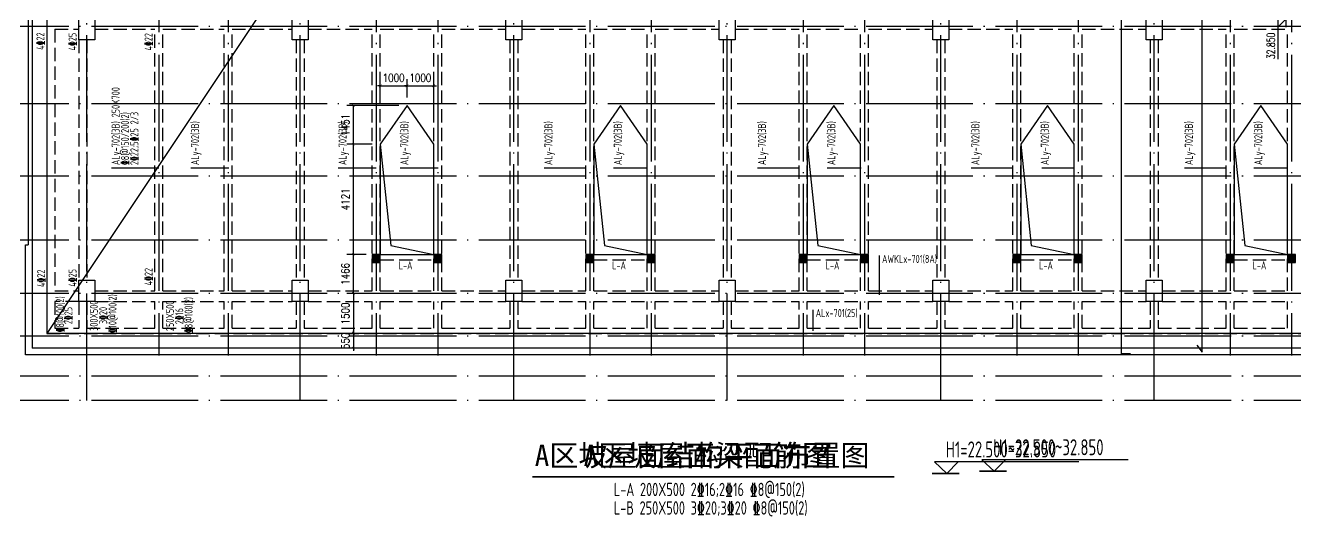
# Model space of a CAD drawing. Header units: millimetres. Extents: x 2998490 to 15040601, y 444546 to 7822218.
# Drawn here: x 14149969 to 14197570, y 7441484 to 7459876 of the extents above; entities that cross this region are included whole.
import ezdxf

# ---------------------------------------------------------------- set-up
doc = ezdxf.new("R2010")
doc.units = ezdxf.units.MM
doc.header["$LTSCALE"] = 2000
doc.linetypes.add('DASH', pattern=[0.35, 0.25, -0.1])
doc.linetypes.add('DOTE', pattern=[2.42, 2, -0.2, 0.02, -0.2])
for name, color, linetype in [('3-AXIS', 3, 'Continuous'), ('3-ban', 84, 'Continuous'), ('3-ban-rein', 1, 'Continuous'), ('3-column-DOWN', 232, 'Continuous'), ('3-dote', 43, 'DOTE'), ('3-liang-rein-Y', 130, 'Continuous'), ('3-liang-R截面-X', 50, 'Continuous'), ('3-liang-R截面-Y', 70, 'Continuous'), ('3-liang-s-1', 44, 'Continuous'), ('3-liang-xu', 120, 'DASH')]:
    doc.layers.add(name, color=color, linetype=linetype)
doc.styles.add('_TCH_DIM', font='SIMPLEX', dxfattribs={"bigfont": 'GBCBIG'})
doc.styles.add('DIM_FONT', font='SIMPLEX', dxfattribs={"width": 0.8, "bigfont": 'HZTXT'})
doc.styles.add('TSSD_Rein', font='Tssdeng.shx', dxfattribs={"width": 0.7, "bigfont": 'hztxt.shx'})
doc.styles.add('黑体', font='SIMHEI.TTF')
doc.dimstyles.new('DIMN100', dxfattribs={"dimtxt": 300, "dimasz": 100, "dimexe": 250, "dimexo": 300, "dimgap": 150, "dimtad": 1, "dimdec": 0, "dimzin": 0, "dimdsep": 46, "dimtxsty": 'DIM_FONT', "dimblk": 'ARCHTICK', "dimcen": 0.09, "dimclrt": 7, "dimazin": 2, "dimtfac": 1, "dimtdec": 0, "dimtix": 1, "dimtmove": 2, "dimatfit": 3, "dimldrblk": 'ARCHTICK', "dimfxl": 0, "dimtolj": 1, "dimtzin": 0, "dimarcsym": 0})

# ---------------------------------------------------------------- blocks, each defined once
blk = doc.blocks.new('_ArchTick')
at = {"color": 0, "linetype": 'ByBlock', "const_width": 0.15}
blk.add_lwpolyline([(-0.5, -0.5), (0.5, 0.5)], dxfattribs=at)
blk = doc.blocks.new('*D809')
at = {"layer": '3-ban', "color": 0, "lineweight": -2}
for p, q in [((14162741, 7451303), (14162010, 7451303)), ((14162260, 7449837), (14162260, 7451303)), ((14162741, 7449837), (14162010, 7449837))]:
    blk.add_line(p, q, dxfattribs=at)
at = {"layer": 'Defpoints', "color": 0}
for p in [(14162260, 7451303), (14163041, 7451303), (14163041, 7449837)]:
    blk.add_point(p, dxfattribs=at)
at = {"layer": '3-ban', "color": 0, "lineweight": -2, "xscale": 100, "yscale": 100, "zscale": 100}
for p, rotation in [((14162260, 7451303), 90), ((14162260, 7449837), 270)]:
    blk.add_blockref('_ArchTick', p, dxfattribs=dict(at, rotation=rotation))
at = {"layer": '3-ban', "color": 7, "insert": (14161960, 7450570), "char_height": 300, "attachment_point": 5, "rotation": 90, "style": 'DIM_FONT'}
blk.add_mtext('\\A1;1466', dxfattribs=at)
blk = doc.blocks.new('*D810')
at = {"layer": '3-ban', "color": 0, "lineweight": -2}
for p, q in [((14162970, 7455424), (14162010, 7455424)), ((14162260, 7451303), (14162260, 7455424)), ((14162741, 7451303), (14162010, 7451303))]:
    blk.add_line(p, q, dxfattribs=at)
at = {"layer": 'Defpoints', "color": 0}
for p in [(14162260, 7455424), (14163270, 7455424), (14163041, 7451303)]:
    blk.add_point(p, dxfattribs=at)
at = {"layer": '3-ban', "color": 0, "lineweight": -2, "xscale": 100, "yscale": 100, "zscale": 100}
for p, rotation in [((14162260, 7455424), 90), ((14162260, 7451303), 270)]:
    blk.add_blockref('_ArchTick', p, dxfattribs=dict(at, rotation=rotation))
at = {"layer": '3-ban', "color": 7, "insert": (14161960, 7453363), "char_height": 300, "attachment_point": 5, "rotation": 90, "style": 'DIM_FONT'}
blk.add_mtext('\\A1;4121', dxfattribs=at)
blk = doc.blocks.new('*D811')
at = {"layer": '3-ban', "color": 0, "lineweight": -2}
for p, q in [((14163970, 7456875), (14162010, 7456875)), ((14162260, 7455424), (14162260, 7456875)), ((14162970, 7455424), (14162010, 7455424))]:
    blk.add_line(p, q, dxfattribs=at)
at = {"layer": 'Defpoints', "color": 0}
for p in [(14162260, 7456875), (14164270, 7456875), (14163270, 7455424)]:
    blk.add_point(p, dxfattribs=at)
at = {"layer": '3-ban', "color": 0, "lineweight": -2, "xscale": 100, "yscale": 100, "zscale": 100}
for p, rotation in [((14162260, 7456875), 90), ((14162260, 7455424), 270)]:
    blk.add_blockref('_ArchTick', p, dxfattribs=dict(at, rotation=rotation))
at = {"layer": '3-ban', "color": 7, "insert": (14161960, 7456150), "char_height": 300, "attachment_point": 5, "rotation": 90, "style": 'DIM_FONT'}
blk.add_mtext('\\A1;1451', dxfattribs=at)
blk = doc.blocks.new('*D812')
at = {"layer": '3-ban', "color": 0, "lineweight": -2}
for p, q in [((14163270, 7457175), (14163270, 7457864)), ((14164270, 7457175), (14164270, 7457864)), ((14163270, 7457614), (14163170, 7457614)), ((14163270, 7457614), (14164270, 7457614)), ((14164270, 7457614), (14164370, 7457614))]:
    blk.add_line(p, q, dxfattribs=at)
at = {"layer": 'Defpoints', "color": 0}
for p in [(14164270, 7457614), (14163270, 7456875), (14164270, 7456875)]:
    blk.add_point(p, dxfattribs=at)
at = {"layer": '3-ban', "color": 0, "lineweight": -2, "xscale": 100, "yscale": 100, "zscale": 100}
blk.add_blockref('_ArchTick', (14163270, 7457614), dxfattribs=at)
at = {"layer": '3-ban', "color": 0, "lineweight": -2, "xscale": 100, "yscale": 100, "zscale": 100, "rotation": 180}
blk.add_blockref('_ArchTick', (14164270, 7457614), dxfattribs=at)
at = {"layer": '3-ban', "color": 7, "insert": (14163770, 7457914), "char_height": 300, "attachment_point": 5, "style": 'DIM_FONT'}
blk.add_mtext('\\A1;1000', dxfattribs=at)
blk = doc.blocks.new('*D813')
at = {"layer": '3-ban', "color": 0, "lineweight": -2}
for p, q in [((14164270, 7457175), (14164270, 7457864)), ((14165270, 7456675), (14165270, 7457864)), ((14164270, 7457614), (14164170, 7457614)), ((14164270, 7457614), (14165270, 7457614)), ((14165270, 7457614), (14165370, 7457614))]:
    blk.add_line(p, q, dxfattribs=at)
at = {"layer": 'Defpoints', "color": 0}
for p in [(14165270, 7457614), (14164270, 7456875), (14165270, 7456375)]:
    blk.add_point(p, dxfattribs=at)
at = {"layer": '3-ban', "color": 0, "lineweight": -2, "xscale": 100, "yscale": 100, "zscale": 100}
blk.add_blockref('_ArchTick', (14164270, 7457614), dxfattribs=at)
at = {"layer": '3-ban', "color": 0, "lineweight": -2, "xscale": 100, "yscale": 100, "zscale": 100, "rotation": 180}
blk.add_blockref('_ArchTick', (14165270, 7457614), dxfattribs=at)
at = {"layer": '3-ban', "color": 7, "insert": (14164770, 7457914), "char_height": 300, "attachment_point": 5, "style": 'DIM_FONT'}
blk.add_mtext('\\A1;1000', dxfattribs=at)
blk = doc.blocks.new('*D1222')
at = {"layer": '3-ban', "color": 0, "lineweight": -2}
for p, q in [((14162820, 7449837), (14162010, 7449837)), ((14162260, 7449837), (14162260, 7448337)), ((14162820, 7448337), (14162010, 7448337))]:
    blk.add_line(p, q, dxfattribs=at)
at = {"layer": 'Defpoints', "color": 0}
for p in [(14163120, 7449837), (14162260, 7448337), (14163120, 7448337)]:
    blk.add_point(p, dxfattribs=at)
at = {"layer": '3-ban', "color": 0, "lineweight": -2, "xscale": 100, "yscale": 100, "zscale": 100}
for p, rotation in [((14162260, 7449837), 90), ((14162260, 7448337), 270)]:
    blk.add_blockref('_ArchTick', p, dxfattribs=dict(at, rotation=rotation))
at = {"layer": '3-ban', "color": 7, "insert": (14161960, 7449087), "char_height": 300, "attachment_point": 5, "rotation": 90, "style": 'DIM_FONT'}
blk.add_mtext('\\A1;1500', dxfattribs=at)
blk = doc.blocks.new('*D1223')
at = {"layer": '3-ban', "color": 0, "lineweight": -2}
for p, q in [((14162820, 7448337), (14162010, 7448337)), ((14162260, 7448337), (14162260, 7448437)), ((14162260, 7448337), (14162260, 7447787)), ((14162820, 7447787), (14162010, 7447787)), ((14162260, 7447787), (14162260, 7447687))]:
    blk.add_line(p, q, dxfattribs=at)
at = {"layer": 'Defpoints', "color": 0}
for p in [(14163120, 7448337), (14162260, 7447787), (14163120, 7447787)]:
    blk.add_point(p, dxfattribs=at)
at = {"layer": '3-ban', "color": 0, "lineweight": -2, "xscale": 100, "yscale": 100, "zscale": 100}
for p, rotation in [((14162260, 7448337), 270), ((14162260, 7447787), 90)]:
    blk.add_blockref('_ArchTick', p, dxfattribs=dict(at, rotation=rotation))
at = {"layer": '3-ban', "color": 7, "insert": (14161960, 7448062), "char_height": 300, "attachment_point": 5, "rotation": 90, "style": 'DIM_FONT'}
blk.add_mtext('\\A1;550', dxfattribs=at)
blk = doc.blocks.new('wp')
at = {"layer": '3-ban', "color": 2}
for p, q in [((14067661, 7456362), (14072636, 7460141)), ((14077611, 7456362), (14072636, 7460141)), ((14070786, 7458593), (14072636, 7459990)), ((14074486, 7458593), (14072636, 7459990)), ((14070786, 7457515), (14070786, 7458593)), ((14074486, 7457515), (14074486, 7458593)), ((14067674, 7456242), (14070386, 7458290)), ((14070386, 7457515), (14070386, 7458290)), ((14074886, 7457515), (14074886, 7458290)), ((14077597, 7456242), (14074886, 7458290)), ((14070386, 7457515), (14070786, 7457515)), ((14074886, 7457515), (14074486, 7457515)), ((14061722, 7456562), (14061722, 7456499)), ((14061722, 7456562), (14062102, 7456562)), ((14061722, 7456499), (14061982, 7456499)), ((14061982, 7455366), (14061982, 7456499)), ((14062102, 7456562), (14062102, 7456362)), ((14067661, 7456362), (14062102, 7456362)), ((14062102, 7454791), (14062102, 7456242)), ((14067674, 7456242), (14062102, 7456242)), ((14077597, 7456242), (14083169, 7456242)), ((14077611, 7456362), (14083169, 7456362)), ((14083169, 7456562), (14083169, 7456362)), ((14083549, 7456562), (14083169, 7456562)), ((14083169, 7454791), (14083169, 7456242)), ((14083549, 7456499), (14083289, 7456499)), ((14083289, 7455366), (14083289, 7456499)), ((14083549, 7456562), (14083549, 7456499)), ((14061982, 7455366), (14061852, 7455366)), ((14061852, 7454991), (14061852, 7455366)), ((14083289, 7455366), (14083419, 7455366)), ((14083419, 7454991), (14083419, 7455366)), ((14061852, 7454991), (14061982, 7454991)), ((14061982, 7454991), (14061982, 7454791)), ((14061982, 7454791), (14062102, 7454791)), ((14083289, 7454791), (14083169, 7454791)), ((14083289, 7454991), (14083289, 7454791)), ((14083419, 7454991), (14083289, 7454991)), ((14059136, 7449941), (14061982, 7452091)), ((14060736, 7450999), (14062102, 7452032)), ((14061982, 7452091), (14061982, 7452291)), ((14061982, 7452291), (14062102, 7452291)), ((14062102, 7452032), (14062102, 7452291)), ((14083169, 7452032), (14083169, 7452291)), ((14083289, 7452291), (14083169, 7452291)), ((14084536, 7450999), (14083169, 7452032)), ((14083289, 7452091), (14083289, 7452291)), ((14086136, 7449941), (14083289, 7452091)), ((14060736, 7449922), (14060736, 7450999)), ((14084536, 7449922), (14084536, 7450999)), ((14084536, 7449922), (14084536, 7450999)), ((14059436, 7450017), (14060336, 7450697)), ((14060336, 7449922), (14060336, 7450697)), ((14084936, 7449922), (14084936, 7450697)), ((14085836, 7450017), (14084936, 7450697)), ((14059436, 7450017), (14059436, 7449241)), ((14085836, 7450017), (14085836, 7449241)), ((14058486, 7449791), (14058486, 7449141)), ((14058486, 7449791), (14058586, 7449791)), ((14058586, 7449791), (14058586, 7449241)), ((14059136, 7449941), (14059136, 7449241)), ((14060336, 7449922), (14060736, 7449922)), ((14084936, 7449922), (14084536, 7449922)), ((14086136, 7449941), (14086136, 7449241)), ((14086686, 7449791), (14086686, 7449241)), ((14086786, 7449791), (14086686, 7449791)), ((14086786, 7449791), (14086786, 7449141)), ((14059436, 7449141), (14058486, 7449141)), ((14059136, 7449241), (14058586, 7449241)), ((14059536, 7449241), (14059436, 7449241)), ((14059436, 7449141), (14059436, 7448791)), ((14059536, 7449241), (14059536, 7448891)), ((14085736, 7449241), (14085836, 7449241)), ((14085736, 7449241), (14085736, 7448891)), ((14085836, 7449141), (14086786, 7449141)), ((14085836, 7449141), (14085836, 7448791)), ((14086136, 7449241), (14086686, 7449241)), ((14060336, 7448791), (14059436, 7448791)), ((14060736, 7448891), (14059536, 7448891)), ((14060336, 7447441), (14060336, 7448791)), ((14060736, 7448891), (14060736, 7448291)), ((14084536, 7448891), (14085736, 7448891)), ((14084536, 7448891), (14084536, 7448291)), ((14084936, 7447441), (14084936, 7448791)), ((14084936, 7448791), (14085836, 7448791)), ((14076986, 7448291), (14060736, 7448291)), ((14060736, 7448191), (14060736, 7447141)), ((14070536, 7448191), (14060736, 7448191)), ((14070536, 7448191), (14070536, 7447591)), ((14070936, 7448191), (14070936, 7447491)), ((14074336, 7448191), (14070936, 7448191)), ((14074336, 7448191), (14074336, 7447491)), ((14084536, 7448191), (14074736, 7448191)), ((14074736, 7448191), (14074736, 7447591)), ((14084536, 7448291), (14076986, 7448291)), ((14084536, 7448191), (14084536, 7447141)), ((14060336, 7447441), (14060386, 7447441)), ((14060386, 7447441), (14060386, 7447391)), ((14060436, 7447391), (14060386, 7447391)), ((14060436, 7447391), (14060436, 7447191)), ((14060486, 7447191), (14060436, 7447191)), ((14060486, 7447191), (14060486, 7447141)), ((14069836, 7447591), (14070536, 7447591)), ((14069836, 7447591), (14069836, 7447491)), ((14069836, 7447591), (14069836, 7447491)), ((14069836, 7447491), (14070936, 7447491)), ((14075436, 7447491), (14074336, 7447491)), ((14075436, 7447591), (14074736, 7447591)), ((14075436, 7447591), (14075436, 7447491)), ((14075436, 7447491), (14075436, 7447591)), ((14084786, 7447191), (14084836, 7447191)), ((14084786, 7447191), (14084786, 7447141)), ((14084836, 7447391), (14084886, 7447391)), ((14084836, 7447391), (14084836, 7447191)), ((14084886, 7447441), (14084886, 7447391)), ((14084936, 7447441), (14084886, 7447441)), ((14060736, 7447141), (14060486, 7447141)), ((14084536, 7447141), (14084786, 7447141))]:
    blk.add_line(p, q, dxfattribs=at)
at = {"layer": '3-ban'}
for p, q in [((14071214, 7460441), (14069414, 7460441)), ((14070914, 7460141), (14070614, 7460441)), ((14072636, 7460141), (14070614, 7460141)), ((14070914, 7460141), (14071214, 7460441)), ((14070936, 7457979), (14072636, 7459263)), ((14074336, 7457979), (14072636, 7459263)), ((14070936, 7458706), (14070936, 7448291)), ((14074336, 7458731), (14074336, 7448291)), ((14070236, 7458177), (14070236, 7448291)), ((14075036, 7458202), (14075036, 7448291)), ((14060736, 7450272), (14070236, 7457450)), ((14084536, 7450272), (14075036, 7457450)), ((14060936, 7456862), (14059136, 7456862)), ((14060636, 7456562), (14060336, 7456862)), ((14060636, 7456562), (14060936, 7456862)), ((14061982, 7456562), (14060336, 7456562)), ((14062102, 7452032), (14067674, 7456242)), ((14064059, 7456662), (14062259, 7456662)), ((14063759, 7456362), (14063459, 7456662)), ((14065106, 7456362), (14063459, 7456362)), ((14063759, 7456362), (14064059, 7456662)), ((14083169, 7452032), (14077597, 7456242)), ((14060936, 7455291), (14059136, 7455291)), ((14060636, 7454991), (14060336, 7455291)), ((14060636, 7454991), (14060936, 7455291)), ((14062102, 7455444), (14066619, 7455444)), ((14083169, 7455444), (14078653, 7455444)), ((14061752, 7454991), (14060336, 7454991)), ((14060636, 7454791), (14060336, 7454491)), ((14061768, 7454791), (14060336, 7454791)), ((14060636, 7454791), (14060936, 7454491)), ((14061852, 7454991), (14061852, 7451993)), ((14062102, 7454791), (14062102, 7452291)), ((14083169, 7454791), (14083169, 7452291)), ((14083389, 7454991), (14083389, 7452016)), ((14060936, 7454491), (14059136, 7454491)), ((14060936, 7452591), (14059136, 7452591)), ((14060636, 7452291), (14060336, 7452591)), ((14060636, 7452291), (14060936, 7452591)), ((14061982, 7452291), (14060336, 7452291)), ((14060636, 7452091), (14060336, 7451791)), ((14061982, 7452091), (14060336, 7452091)), ((14060636, 7452091), (14060936, 7451791)), ((14086736, 7452045), (14085236, 7452045)), ((14086736, 7449791), (14086736, 7452045)), ((14060936, 7451791), (14059136, 7451791)), ((14059136, 7451389), (14057361, 7451389)), ((14059136, 7449941), (14059136, 7451389)), ((14086411, 7451256), (14084911, 7451256)), ((14086411, 7449241), (14086411, 7451256)), ((14058861, 7450895), (14057361, 7450895)), ((14058861, 7449241), (14058861, 7450895)), ((14058786, 7450091), (14056986, 7450091)), ((14058486, 7449791), (14058186, 7450091)), ((14058486, 7449791), (14058786, 7450091)), ((14059136, 7449941), (14058836, 7450241)), ((14059436, 7450241), (14058836, 7450241)), ((14059136, 7449941), (14059436, 7450241)), ((14086736, 7449791), (14086436, 7450091)), ((14087036, 7450091), (14086436, 7450091)), ((14086736, 7449791), (14087036, 7450091)), ((14058861, 7449241), (14058561, 7449541)), ((14059161, 7449541), (14058561, 7449541)), ((14058586, 7449791), (14059136, 7449791)), ((14058861, 7449241), (14059161, 7449541)), ((14059436, 7449290), (14060336, 7449970)), ((14060336, 7449922), (14060336, 7448891)), ((14060736, 7449922), (14060736, 7448891)), ((14084536, 7449922), (14084536, 7448891)), ((14085836, 7449290), (14084936, 7449970)), ((14084936, 7449922), (14084936, 7448891)), ((14086411, 7449241), (14086111, 7449541)), ((14086711, 7449541), (14086111, 7449541)), ((14086686, 7449791), (14086136, 7449791)), ((14086686, 7449791), (14086136, 7449791)), ((14086411, 7449241), (14086711, 7449541)), ((14074336, 7447791), (14070936, 7447791)), ((14060386, 7447441), (14060736, 7447441)), ((14060736, 7447591), (14069836, 7447591)), ((14084536, 7447591), (14075436, 7447591)), ((14084886, 7447441), (14084536, 7447441))]:
    blk.add_line(p, q, dxfattribs=at)
at = {"layer": '3-ban', "style": '_TCH_DIM', "width": 0.705882}
for s, p in [('32.850', (14069414, 7460546)), ('29.270', (14059136, 7456967)), ('29.070', (14062259, 7456767)), ('27.700', (14059136, 7455396)), ('27.500', (14059136, 7454089)), ('25.000', (14059136, 7452696)), ('22.500', (14085236, 7452150)), ('22.650', (14057361, 7451494)), ('24.800', (14059136, 7451389)), ('21.950', (14084911, 7451361)), ('21.950', (14057361, 7451000)), ('22.500', (14056986, 7450196))]:
    blk.add_text(s, height=297.5, dxfattribs=at).set_placement(p)

msp = doc.modelspace()

# ---------------------------------------------------------------- hatches: boundary and pattern name
at = {"layer": '3-ban'}
for points in [[(14162970.3, 7451003), (14163270.3, 7451003), (14163270.3, 7451303), (14162970.3, 7451303)], [(14165270.3, 7451003), (14165570.3, 7451003), (14165570.3, 7451303), (14165270.3, 7451303)], [(14170970.3, 7451003), (14171270.3, 7451003), (14171270.3, 7451303), (14170970.3, 7451303)], [(14173270.3, 7451003), (14173570.3, 7451003), (14173570.3, 7451303), (14173270.3, 7451303)], [(14178970.3, 7451003), (14179270.3, 7451003), (14179270.3, 7451303), (14178970.3, 7451303)], [(14181270.3, 7451003), (14181570.3, 7451003), (14181570.3, 7451303), (14181270.3, 7451303)], [(14186970.3, 7451003), (14187270.3, 7451003), (14187270.3, 7451303), (14186970.3, 7451303)], [(14189270.3, 7451003), (14189570.3, 7451003), (14189570.3, 7451303), (14189270.3, 7451303)], [(14194970.3, 7451003), (14195270.3, 7451003), (14195270.3, 7451303), (14194970.3, 7451303)], [(14197270.3, 7451003), (14197570.3, 7451003), (14197570.3, 7451303), (14197270.3, 7451303)]]:
    msp.add_hatch(color=8, dxfattribs=at).paths.add_polyline_path(points)

# ---------------------------------------------------------------- linework, layer by layer
at = {"layer": '3-AXIS', "color": 15, "linetype": 'DOTE'}
for p, q in [((14152270.3, 7445836.7), (14152270.3, 7475768.9)), ((14160270.3, 7445836.7), (14160270.3, 7475768.9)), ((14168270.3, 7445836.7), (14168270.3, 7475768.9)), ((14176270.3, 7445836.7), (14176270.3, 7475768.9)), ((14184270.3, 7445836.7), (14184270.3, 7475768.9)), ((14192270.3, 7445836.7), (14192270.3, 7475768.9)), ((14214520.3, 7459836.7), (14134833, 7459836.7)), ((14214520.3, 7456936.7), (14134833, 7456936.7)), ((14214520.3, 7454236.7), (14134833, 7454236.7)), ((14214520.3, 7451836.7), (14134833, 7451836.7)), ((14214520.3, 7449836.7), (14134833, 7449836.7)), ((14214520.3, 7448236.7), (14134833, 7448236.7)), ((14214520.3, 7446736.7), (14134833, 7446736.7)), ((14214520.3, 7445836.7), (14134833, 7445836.7))]:
    msp.add_line(p, q, dxfattribs=at)
at = {"layer": '3-ban'}
for points in [[(14162970.3, 7451003), (14163270.3, 7451003), (14163270.3, 7451303), (14162970.3, 7451303)], [(14165270.3, 7451003), (14165570.3, 7451003), (14165570.3, 7451303), (14165270.3, 7451303)], [(14170970.3, 7451003), (14171270.3, 7451003), (14171270.3, 7451303), (14170970.3, 7451303)], [(14173270.3, 7451003), (14173570.3, 7451003), (14173570.3, 7451303), (14173270.3, 7451303)], [(14178970.3, 7451003), (14179270.3, 7451003), (14179270.3, 7451303), (14178970.3, 7451303)], [(14181270.3, 7451003), (14181570.3, 7451003), (14181570.3, 7451303), (14181270.3, 7451303)], [(14186970.3, 7451003), (14187270.3, 7451003), (14187270.3, 7451303), (14186970.3, 7451303)], [(14189270.3, 7451003), (14189570.3, 7451003), (14189570.3, 7451303), (14189270.3, 7451303)], [(14194970.3, 7451003), (14195270.3, 7451003), (14195270.3, 7451303), (14194970.3, 7451303)], [(14197270.3, 7451003), (14197570.3, 7451003), (14197570.3, 7451303), (14197270.3, 7451303)]]:
    msp.add_lwpolyline(points, close=True, dxfattribs=at)
msp.add_lwpolyline([(14191290.4, 7443612.7), (14185817.9, 7443612.7), (14186273.7, 7443181.4), (14185728.7, 7443181.4), (14186737.4, 7443181.4), (14186273.7, 7443181.4), (14186697.6, 7443612.7)], dxfattribs=at)
at = {"layer": '3-ban', "const_width": 70}
msp.add_lwpolyline([(14168966.8, 7442971.6), (14182529.7, 7442971.6)], dxfattribs=at)
at = {"layer": '3-ban-rein'}
for points in [[(14191379.2, 7447584.3), (14191041.2, 7447584.3), (14191041.2, 7476012.2), (14191387.2, 7476012.2)], [(14193873.4, 7447908.8), (14194066.8, 7447635.1), (14194066.8, 7476078.7), (14193863.7, 7475849.4)]]:
    msp.add_lwpolyline(points, dxfattribs=at)
at = {"layer": '3-column-DOWN'}
for points in [[(14151970.3, 7460136.7), (14152570.3, 7460136.7), (14152570.3, 7459336.7), (14151970.3, 7459336.7)], [(14151970.3, 7460136.7), (14152570.3, 7460136.7), (14152570.3, 7459336.7), (14151970.3, 7459336.7)], [(14159970.3, 7460136.7), (14160570.3, 7460136.7), (14160570.3, 7459336.7), (14159970.3, 7459336.7)], [(14159970.3, 7460136.7), (14160570.3, 7460136.7), (14160570.3, 7459336.7), (14159970.3, 7459336.7)], [(14167970.3, 7460136.7), (14168570.3, 7460136.7), (14168570.3, 7459336.7), (14167970.3, 7459336.7)], [(14167970.3, 7460136.7), (14168570.3, 7460136.7), (14168570.3, 7459336.7), (14167970.3, 7459336.7)], [(14175970.3, 7460136.7), (14176570.3, 7460136.7), (14176570.3, 7459336.7), (14175970.3, 7459336.7)], [(14175970.3, 7460136.7), (14176570.3, 7460136.7), (14176570.3, 7459336.7), (14175970.3, 7459336.7)], [(14183970.3, 7460136.7), (14184570.3, 7460136.7), (14184570.3, 7459336.7), (14183970.3, 7459336.7)], [(14183970.3, 7460136.7), (14184570.3, 7460136.7), (14184570.3, 7459336.7), (14183970.3, 7459336.7)], [(14191970.3, 7460136.7), (14192570.3, 7460136.7), (14192570.3, 7459336.7), (14191970.3, 7459336.7)], [(14191970.3, 7460136.7), (14192570.3, 7460136.7), (14192570.3, 7459336.7), (14191970.3, 7459336.7)], [(14151970.3, 7450336.7), (14152570.3, 7450336.7), (14152570.3, 7449536.7), (14151970.3, 7449536.7)], [(14151970.3, 7450336.7), (14152570.3, 7450336.7), (14152570.3, 7449536.7), (14151970.3, 7449536.7)], [(14159970.3, 7450336.7), (14160570.3, 7450336.7), (14160570.3, 7449536.7), (14159970.3, 7449536.7)], [(14159970.3, 7450336.7), (14160570.3, 7450336.7), (14160570.3, 7449536.7), (14159970.3, 7449536.7)], [(14167970.3, 7450336.7), (14168570.3, 7450336.7), (14168570.3, 7449536.7), (14167970.3, 7449536.7)], [(14167970.3, 7450336.7), (14168570.3, 7450336.7), (14168570.3, 7449536.7), (14167970.3, 7449536.7)], [(14175970.3, 7450336.7), (14176570.3, 7450336.7), (14176570.3, 7449536.7), (14175970.3, 7449536.7)], [(14175970.3, 7450336.7), (14176570.3, 7450336.7), (14176570.3, 7449536.7), (14175970.3, 7449536.7)], [(14183970.3, 7450336.7), (14184570.3, 7450336.7), (14184570.3, 7449536.7), (14183970.3, 7449536.7)], [(14183970.3, 7450336.7), (14184570.3, 7450336.7), (14184570.3, 7449536.7), (14183970.3, 7449536.7)], [(14191970.3, 7450336.7), (14192570.3, 7450336.7), (14192570.3, 7449536.7), (14191970.3, 7449536.7)], [(14191970.3, 7450336.7), (14192570.3, 7450336.7), (14192570.3, 7449536.7), (14191970.3, 7449536.7)]]:
    msp.add_lwpolyline(points, close=True, dxfattribs=at)
at = {"layer": '3-dote'}
for p, q in [((14154970.3, 7478138.7), (14154970.3, 7447511.5)), ((14157570.3, 7478138.7), (14157570.3, 7447511.5)), ((14163120.3, 7478138.7), (14163120.3, 7447511.5)), ((14165420.3, 7478138.7), (14165420.3, 7447511.5)), ((14171120.3, 7478138.7), (14171120.3, 7447511.5)), ((14173420.3, 7478138.7), (14173420.3, 7447511.5)), ((14179120.3, 7478138.7), (14179120.3, 7447511.5)), ((14181420.3, 7478138.7), (14181420.3, 7447511.5)), ((14187120.3, 7478138.7), (14187120.3, 7447511.5)), ((14189420.3, 7478138.7), (14189420.3, 7447511.5)), ((14195120.3, 7478138.7), (14195120.3, 7447511.5)), ((14197420.3, 7478138.7), (14197420.3, 7447511.5))]:
    msp.add_line(p, q, dxfattribs=at)
at = {"layer": '3-liang-R截面-X'}
for p, q in [((14181964.1, 7451260.4), (14181964.1, 7449786.7)), ((14179479, 7449223.1), (14179479, 7448436.1))]:
    msp.add_line(p, q, dxfattribs=at)
msp.add_lwpolyline([(14189443.6, 7443530.2), (14184043.6, 7443530.2), (14184499.3, 7443098.9), (14183954.3, 7443098.9), (14184963, 7443098.9), (14184499.3, 7443098.9), (14184923.2, 7443530.2)], dxfattribs=at)
at = {"layer": '3-liang-R截面-X', "const_width": 70}
msp.add_lwpolyline([(14170798.9, 7442971.6), (14181007.1, 7442971.6)], dxfattribs=at)
at = {"layer": '3-liang-R截面-Y'}
for p, q in [((14153191.3, 7454542.3), (14154966.4, 7454542.3)), ((14156164.9, 7454542.3), (14157589.9, 7454542.3)), ((14161694.9, 7454542.3), (14163120, 7454542.3)), ((14164009.8, 7454542.3), (14165434.8, 7454542.3)), ((14169409.8, 7454542.3), (14170984.8, 7454542.3)), ((14172009.8, 7454542.3), (14173284.8, 7454542.3)), ((14177409.8, 7454542.3), (14178984.8, 7454542.3)), ((14180009.8, 7454542.3), (14181284.8, 7454542.3)), ((14185409.8, 7454542.3), (14186984.8, 7454542.3)), ((14188059.5, 7454542.3), (14189284.8, 7454542.3)), ((14193409.8, 7454542.3), (14194984.8, 7454542.3)), ((14196009.8, 7454542.3), (14197284.8, 7454542.3))]:
    msp.add_line(p, q, dxfattribs=at)
at = {"layer": '3-liang-s-1'}
for p, q in [((14150070.3, 7476136.7), (14150070.3, 7451656.7)), ((14150220.3, 7475886.7), (14150220.3, 7447786.7)), ((14150770.3, 7475336.7), (14150770.3, 7448336.7)), ((14159770.3, 7461836.7), (14150770.3, 7448336.7)), ((14149970.3, 7447536.7), (14149970.3, 7451656.7)), ((14149970.3, 7451656.7), (14150070.3, 7451656.7)), ((14214670.3, 7448336.7), (14150770.3, 7448336.7)), ((14214670.3, 7447786.7), (14150220.3, 7447786.7)), ((14214820.3, 7447536.7), (14149970.3, 7447536.7))]:
    msp.add_line(p, q, dxfattribs=at)
at = {"layer": '3-liang-s-1', "ltscale": 3}
for points in [[(14164270.3, 7456875.2), (14163270.3, 7455423.9), (14163270.3, 7451303), (14165270.3, 7451303), (14165270.3, 7455423.9)], [(14172270.3, 7456875.2), (14171270.3, 7455423.9), (14171270.3, 7451303), (14173270.3, 7451303), (14173270.3, 7455423.9)], [(14180270.3, 7456875.2), (14179270.3, 7455423.9), (14179270.3, 7451303), (14181270.3, 7451303), (14181270.3, 7455423.9)], [(14188270.3, 7456875.2), (14187270.3, 7455423.9), (14187270.3, 7451303), (14189270.3, 7451303), (14189270.3, 7455423.9)], [(14196270.3, 7456875.2), (14195270.3, 7455423.9), (14195270.3, 7451303), (14197270.3, 7451303), (14197270.3, 7455423.9)]]:
    msp.add_lwpolyline(points, close=True, dxfattribs=at)
at = {"layer": '3-liang-s-1'}
for points in [[(14163270.3, 7455423.9), (14163666.7, 7451637), (14165270.3, 7451303)], [(14171270.3, 7455423.9), (14171666.7, 7451637), (14173270.3, 7451303)], [(14179270.3, 7455423.9), (14179666.7, 7451637), (14181270.3, 7451303)], [(14187270.3, 7455423.9), (14187666.7, 7451637), (14189270.3, 7451303)], [(14195270.3, 7455423.9), (14195666.7, 7451637), (14197270.3, 7451303)]]:
    msp.add_lwpolyline(points, dxfattribs=at)
at = {"layer": '3-liang-xu'}
for p, q in [((14150770.3, 7475336.7), (14150770.3, 7448336.7)), ((14151070.3, 7459736.7), (14151970.3, 7459736.7)), ((14151070.3, 7459736.7), (14151070.3, 7449936.7)), ((14152570.3, 7459736.7), (14154820.3, 7459736.7)), ((14154820.3, 7449936.7), (14154820.3, 7459736.7)), ((14155120.3, 7459736.7), (14157420.3, 7459736.7)), ((14155120.3, 7449936.7), (14155120.3, 7459736.7)), ((14157420.3, 7449936.7), (14157420.3, 7459736.7)), ((14157720.3, 7459736.7), (14159970.3, 7459736.7)), ((14157720.3, 7449936.7), (14157720.3, 7459736.7)), ((14160570.3, 7459736.7), (14162970.3, 7459736.7)), ((14162970.3, 7449936.7), (14162970.3, 7459736.7)), ((14163270.3, 7459736.7), (14165270.3, 7459736.7)), ((14163270.3, 7449936.7), (14163270.3, 7459736.7)), ((14165270.3, 7449936.7), (14165270.3, 7459736.7)), ((14165570.3, 7459736.7), (14167970.3, 7459736.7)), ((14165570.3, 7449936.7), (14165570.3, 7459736.7)), ((14168570.3, 7459736.7), (14170970.3, 7459736.7)), ((14170970.3, 7449936.7), (14170970.3, 7459736.7)), ((14171270.3, 7459736.7), (14173270.3, 7459736.7)), ((14171270.3, 7449936.7), (14171270.3, 7459736.7)), ((14173270.3, 7449936.7), (14173270.3, 7459736.7)), ((14173570.3, 7459736.7), (14175970.3, 7459736.7)), ((14173570.3, 7449936.7), (14173570.3, 7459736.7)), ((14176570.3, 7459736.7), (14178970.3, 7459736.7)), ((14178970.3, 7449936.7), (14178970.3, 7459736.7)), ((14179270.3, 7459736.7), (14181270.3, 7459736.7)), ((14179270.3, 7449936.7), (14179270.3, 7459736.7)), ((14181270.3, 7449936.7), (14181270.3, 7459736.7)), ((14181570.3, 7459736.7), (14183970.3, 7459736.7)), ((14181570.3, 7449936.7), (14181570.3, 7459736.7)), ((14184570.3, 7459736.7), (14186970.3, 7459736.7)), ((14186970.3, 7449936.7), (14186970.3, 7459736.7)), ((14187270.3, 7459736.7), (14189270.3, 7459736.7)), ((14187270.3, 7449936.7), (14187270.3, 7459736.7)), ((14189270.3, 7449936.7), (14189270.3, 7459736.7)), ((14189570.3, 7459736.7), (14191970.3, 7459736.7)), ((14189570.3, 7449936.7), (14189570.3, 7459736.7)), ((14192570.3, 7459736.7), (14194970.3, 7459736.7)), ((14194970.3, 7449936.7), (14194970.3, 7459736.7)), ((14195270.3, 7459736.7), (14197270.3, 7459736.7)), ((14195270.3, 7449936.7), (14195270.3, 7459736.7)), ((14197270.3, 7449936.7), (14197270.3, 7459736.7)), ((14151970.3, 7459336.7), (14151970.3, 7450336.7)), ((14152270.3, 7459336.7), (14152270.3, 7450336.7)), ((14160120.3, 7459336.7), (14160120.3, 7450336.7)), ((14160420.3, 7459336.7), (14160420.3, 7450336.7)), ((14168120.3, 7459336.7), (14168120.3, 7450336.7)), ((14168420.3, 7459336.7), (14168420.3, 7450336.7)), ((14176120.3, 7459336.7), (14176120.3, 7450336.7)), ((14176420.3, 7459336.7), (14176420.3, 7450336.7)), ((14184120.3, 7459336.7), (14184120.3, 7450336.7)), ((14184420.3, 7459336.7), (14184420.3, 7450336.7)), ((14192120.3, 7459336.7), (14192120.3, 7450336.7)), ((14192420.3, 7459336.7), (14192420.3, 7450336.7)), ((14163270.3, 7451303), (14165270.3, 7451303)), ((14163270.3, 7451103), (14165270.3, 7451103)), ((14171270.3, 7451303), (14173270.3, 7451303)), ((14171270.3, 7451103), (14173270.3, 7451103)), ((14179270.3, 7451303), (14181270.3, 7451303)), ((14179270.3, 7451103), (14181270.3, 7451103)), ((14187270.3, 7451303), (14189270.3, 7451303)), ((14187270.3, 7451103), (14189270.3, 7451103)), ((14195270.3, 7451303), (14197270.3, 7451303)), ((14195270.3, 7451103), (14197270.3, 7451103)), ((14151070.3, 7449936.7), (14151970.3, 7449936.7)), ((14151070.3, 7449536.7), (14151070.3, 7448536.7)), ((14151970.3, 7449536.7), (14151070.3, 7449536.7)), ((14151970.3, 7449536.7), (14151970.3, 7448536.7)), ((14152270.3, 7449536.7), (14152270.3, 7448536.7)), ((14152570.3, 7449936.7), (14154820.3, 7449936.7)), ((14152570.3, 7449536.7), (14154820.3, 7449536.7)), ((14154820.3, 7448536.7), (14154820.3, 7449536.7)), ((14155120.3, 7449936.7), (14157420.3, 7449936.7)), ((14155120.3, 7448536.7), (14155120.3, 7449536.7)), ((14155120.3, 7449536.7), (14157420.3, 7449536.7)), ((14157420.3, 7448536.7), (14157420.3, 7449536.7)), ((14157720.3, 7449936.7), (14159970.3, 7449936.7)), ((14157720.3, 7448536.7), (14157720.3, 7449536.7)), ((14157720.3, 7449536.7), (14159970.3, 7449536.7)), ((14160120.3, 7449536.7), (14160120.3, 7448536.7)), ((14160420.3, 7449536.7), (14160420.3, 7448536.7)), ((14160570.3, 7449936.7), (14162970.3, 7449936.7)), ((14160570.3, 7449536.7), (14162970.3, 7449536.7)), ((14162970.3, 7448536.7), (14162970.3, 7449536.7)), ((14163270.3, 7449936.7), (14165270.3, 7449936.7)), ((14163270.3, 7448536.7), (14163270.3, 7449536.7)), ((14163270.3, 7449536.7), (14165270.3, 7449536.7)), ((14165270.3, 7448536.7), (14165270.3, 7449536.7)), ((14165570.3, 7449936.7), (14167970.3, 7449936.7)), ((14165570.3, 7448536.7), (14165570.3, 7449536.7)), ((14165570.3, 7449536.7), (14167970.3, 7449536.7)), ((14168120.3, 7449536.7), (14168120.3, 7448536.7)), ((14168420.3, 7449536.7), (14168420.3, 7448536.7)), ((14168570.3, 7449936.7), (14170970.3, 7449936.7)), ((14168570.3, 7449536.7), (14170970.3, 7449536.7)), ((14170970.3, 7448536.7), (14170970.3, 7449536.7)), ((14171270.3, 7449936.7), (14173270.3, 7449936.7)), ((14171270.3, 7448536.7), (14171270.3, 7449536.7)), ((14171270.3, 7449536.7), (14173270.3, 7449536.7)), ((14173270.3, 7448536.7), (14173270.3, 7449536.7)), ((14173570.3, 7449936.7), (14175970.3, 7449936.7)), ((14173570.3, 7448536.7), (14173570.3, 7449536.7)), ((14173570.3, 7449536.7), (14175970.3, 7449536.7)), ((14176120.3, 7449536.7), (14176120.3, 7448536.7)), ((14176420.3, 7449536.7), (14176420.3, 7448536.7)), ((14176570.3, 7449936.7), (14178970.3, 7449936.7)), ((14176570.3, 7449536.7), (14178970.3, 7449536.7)), ((14178970.3, 7448536.7), (14178970.3, 7449536.7)), ((14179270.3, 7449936.7), (14181270.3, 7449936.7)), ((14179270.3, 7448536.7), (14179270.3, 7449536.7)), ((14179270.3, 7449536.7), (14181270.3, 7449536.7)), ((14181270.3, 7448536.7), (14181270.3, 7449536.7)), ((14181570.3, 7449936.7), (14183970.3, 7449936.7)), ((14181570.3, 7448536.7), (14181570.3, 7449536.7)), ((14181570.3, 7449536.7), (14183970.3, 7449536.7)), ((14184120.3, 7449536.7), (14184120.3, 7448536.7)), ((14184420.3, 7449536.7), (14184420.3, 7448536.7)), ((14184570.3, 7449936.7), (14186970.3, 7449936.7)), ((14184570.3, 7449536.7), (14186970.3, 7449536.7)), ((14186970.3, 7448536.7), (14186970.3, 7449536.7)), ((14187270.3, 7449936.7), (14189270.3, 7449936.7)), ((14187270.3, 7448536.7), (14187270.3, 7449536.7)), ((14187270.3, 7449536.7), (14189270.3, 7449536.7)), ((14189270.3, 7448536.7), (14189270.3, 7449536.7)), ((14189570.3, 7449936.7), (14191970.3, 7449936.7)), ((14189570.3, 7448536.7), (14189570.3, 7449536.7)), ((14189570.3, 7449536.7), (14191970.3, 7449536.7)), ((14192120.3, 7449536.7), (14192120.3, 7448536.7)), ((14192420.3, 7449536.7), (14192420.3, 7448536.7)), ((14192570.3, 7449936.7), (14194970.3, 7449936.7)), ((14192570.3, 7449536.7), (14194970.3, 7449536.7)), ((14194970.3, 7448536.7), (14194970.3, 7449536.7)), ((14195270.3, 7449936.7), (14197270.3, 7449936.7)), ((14195270.3, 7448536.7), (14195270.3, 7449536.7)), ((14195270.3, 7449536.7), (14197270.3, 7449536.7)), ((14197270.3, 7448536.7), (14197270.3, 7449536.7)), ((14150770.3, 7448336.7), (14214820.3, 7448336.7)), ((14151070.3, 7448536.7), (14151970.3, 7448536.7)), ((14152270.3, 7448536.7), (14154820.3, 7448536.7)), ((14155120.3, 7448536.7), (14157420.3, 7448536.7)), ((14157720.3, 7448536.7), (14160120.3, 7448536.7)), ((14160420.3, 7448536.7), (14162970.3, 7448536.7)), ((14163270.3, 7448536.7), (14165270.3, 7448536.7)), ((14165570.3, 7448536.7), (14168120.3, 7448536.7)), ((14168420.3, 7448536.7), (14170970.3, 7448536.7)), ((14171270.3, 7448536.7), (14173270.3, 7448536.7)), ((14173570.3, 7448536.7), (14176120.3, 7448536.7)), ((14176420.3, 7448536.7), (14178970.3, 7448536.7)), ((14179270.3, 7448536.7), (14181270.3, 7448536.7)), ((14181570.3, 7448536.7), (14184120.3, 7448536.7)), ((14184420.3, 7448536.7), (14186970.3, 7448536.7)), ((14187270.3, 7448536.7), (14189270.3, 7448536.7)), ((14189570.3, 7448536.7), (14192120.3, 7448536.7)), ((14192420.3, 7448536.7), (14194970.3, 7448536.7)), ((14195270.3, 7448536.7), (14197270.3, 7448536.7))]:
    msp.add_line(p, q, dxfattribs=at)

# ---------------------------------------------------------------- block references
at = {"layer": '3-ban', "rotation": 90}
msp.add_blockref('wp', (21657339.8, -6610799), dxfattribs=at)

# ---------------------------------------------------------------- texts
at = {"layer": '3-ban', "style": 'TSSD_Rein', "width": 0.7}
msp.add_text('H1=22.500~32.850', height=600, dxfattribs=at).set_placement((14186233.2, 7443779.8))
at = {"layer": '3-ban', "style": '黑体'}
msp.add_text('A区坡屋面结构平面布置图', height=800, dxfattribs=at).set_placement((14169056.8, 7443371.6))
at = {"layer": '3-liang-rein-Y', "style": 'TSSD_Rein', "width": 0.7}
for s, p in [('4%%13222', (14150681.8, 7458961.2)), ('4%%13225', (14151884.8, 7458936.7)), ('4%%13222', (14154734.8, 7458936.7)), ('%%1328@150/200(2)', (14153850.9, 7454646.5)), ('2%%13222;5%%13225 2/3', (14154200.9, 7454646.5)), ('4%%13222', (14150708.9, 7450079.8)), ('4%%13225', (14151884.8, 7450093.2)), ('4%%13222', (14154734.8, 7450141.4)), ('%%1328@100(2)', (14151420.6, 7448381.5)), ('%%13210@100(2)', (14153384.8, 7448361)), ('%%1328@100(2)', (14156234.8, 7448354.4)), ('2%%13225', (14151726.6, 7448687.2)), ('3%%13220', (14153034.8, 7448692.7)), ('2%%13216', (14155884.8, 7448686.1))]:
    msp.add_text(s, height=300, rotation=90, dxfattribs=at).set_placement(p)
at = {"layer": '3-liang-R截面-X', "style": 'TSSD_Rein', "width": 0.7}
for s, height, p in [('L-A', 300, (14163959.4, 7450739.6)), ('L-A', 300, (14171959.4, 7450739.6)), ('L-A', 300, (14179959.4, 7450739.6)), ('AWKLx-701(8A)', 300, (14182072.2, 7450980.7)), ('L-A', 300, (14187959.4, 7450739.6)), ('L-A', 300, (14195959.4, 7450739.6)), ('ALx-701(25)', 300, (14179587.1, 7448955.4)), ('H1=22.500~32.850', 600, (14184458.8, 7443697.4))]:
    msp.add_text(s, height=height, dxfattribs=at).set_placement(p)
at = {"layer": '3-liang-R截面-X', "style": '黑体'}
msp.add_text('A区坡屋面梁配筋图', height=800, dxfattribs=at).set_placement((14170888.9, 7443371.6))
at = {"layer": '3-liang-R截面-X', "style": 'TSSD_Rein', "width": 0.7}
for s, p in [('L-A 200X500 2%%13216;2%%13216 %%1328@150(2)', (14172020.5, 7442249.5)), ('L-B 250X500 3%%13220;3%%13220 %%1328@150(2)', (14172020.5, 7441557.2))]:
    msp.add_text(s, height=500, rotation=359.99419, dxfattribs=at).set_placement(p)
at = {"layer": '3-liang-R截面-Y', "style": 'TSSD_Rein', "width": 0.7}
for s, p in [('ALy-702(3B) 250X700', (14153501, 7454646.5)), ('ALy-702(3B)', (14156474.5, 7454646.5)), ('ALy-702(3B)', (14162004.6, 7454646.5)), ('ALy-702(3B)', (14164319.4, 7454646.5)), ('ALy-702(3B)', (14169719.4, 7454646.5)), ('ALy-702(3B)', (14172319.4, 7454646.5)), ('ALy-702(3B)', (14177719.4, 7454646.5)), ('ALy-702(3B)', (14180319.4, 7454646.5)), ('ALy-702(3B)', (14185719.4, 7454646.5)), ('ALy-702(3B)', (14188319.4, 7454646.5)), ('ALy-702(3B)', (14193719.4, 7454646.5)), ('ALy-702(3B)', (14196319.4, 7454646.5)), ('300X500', (14152684.8, 7448437)), ('250X500', (14155534.8, 7448430.4))]:
    msp.add_text(s, height=300, rotation=90, dxfattribs=at).set_placement(p)

# ---------------------------------------------------------------- dimensions: what is measured, and where the dimension line sits
at = {"layer": '3-ban'}
for base, p1, p2, picture, middle in [((14164270.3, 7457614), (14163270.3, 7456875.2), (14164270.3, 7456875.2), '*D812', (14163770.3, 7457914)), ((14165270.3, 7457614), (14164270.3, 7456875.2), (14165270.3, 7456375.1), '*D813', (14164770.3, 7457914))]:
    dim = msp.add_linear_dim(base=base, p1=p1, p2=p2, dimstyle='DIMN100', dxfattribs=at)
    dim.commit()
    dim.dimension.update_dxf_attribs({"geometry": picture, "text_midpoint": middle})
for base, p1, p2, picture, middle in [((14162260.3, 7456875.2), (14163270.3, 7455423.9), (14164270.3, 7456875.2), '*D811', (14161960.3, 7456149.6)), ((14162260.3, 7455423.9), (14163040.6, 7451303), (14163270.3, 7455423.9), '*D810', (14161960.3, 7453363.5)), ((14162260.3, 7451303), (14163040.6, 7449836.7), (14163040.6, 7451303), '*D809', (14161960.3, 7450569.8)), ((14162260.3, 7448336.7), (14163120.3, 7449836.7), (14163120.3, 7448336.7), '*D1222', (14161960.3, 7449086.7)), ((14162260.3, 7447786.7), (14163120.3, 7448336.7), (14163120.3, 7447786.7), '*D1223', (14161960.3, 7448061.7))]:
    dim = msp.add_linear_dim(base=base, p1=p1, p2=p2, angle=90, dimstyle='DIMN100', dxfattribs=at)
    dim.commit()
    dim.dimension.update_dxf_attribs({"geometry": picture, "text_midpoint": middle})

doc.saveas('drawing.dxf')
